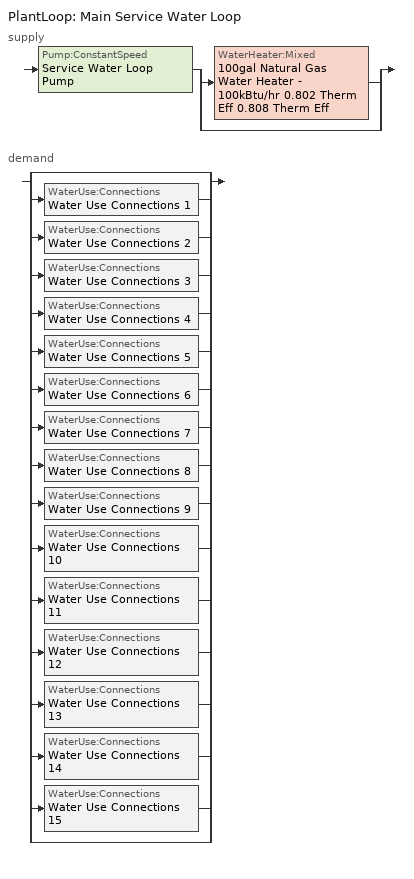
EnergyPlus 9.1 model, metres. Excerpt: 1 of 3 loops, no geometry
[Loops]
PlantLoop 'Main Service Water Loop'
 supply: Pump:ConstantSpeed 'Service Water Loop Pump' > split
  | WaterHeater:Mixed '100gal Natural Gas Water Heater - 100kBtu/hr 0.802 Therm Eff 0.808 Therm Eff'
  | bypass
 demand: split
  | bypass
  | WaterUse:Connections 'Water Use Connections 1'
  | WaterUse:Connections 'Water Use Connections 2'
  | WaterUse:Connections 'Water Use Connections 3'
  | WaterUse:Connections 'Water Use Connections 4'
  | WaterUse:Connections 'Water Use Connections 5'
  | WaterUse:Connections 'Water Use Connections 6'
  | WaterUse:Connections 'Water Use Connections 7'
  | WaterUse:Connections 'Water Use Connections 8'
  | WaterUse:Connections 'Water Use Connections 9'
  | WaterUse:Connections 'Water Use Connections 10'
  | WaterUse:Connections 'Water Use Connections 11'
  | WaterUse:Connections 'Water Use Connections 12'
  | WaterUse:Connections 'Water Use Connections 13'
  | WaterUse:Connections 'Water Use Connections 14'
  | WaterUse:Connections 'Water Use Connections 15'
  | bypass
[PlantLoop]
Main Service Water Loop: Fluid Type=Water; Plant Equipment Operation Scheme=Main Service Water Loop Operation Schemes; Maximum Loop Temperature {C}=60; Minimum Loop Temperature {C}=10; Maximum Loop Flow Rate {m3/s}=Autosize; Minimum Loop Flow Rate {m3/s}=0; Plant Loop Volume {m3}=Autocalculate; Load Distribution Scheme=Optimal; Plant Loop Demand Calculation Scheme=SingleSetpoint
[Sizing:Plant]
Main Service Water Loop: Loop Type=Heating; Design Loop Exit Temperature {C}=60; Loop Design Temperature Difference {deltaC}=5; Sizing Option=NonCoincident; Zone Timesteps in Averaging Window=1; Coincident Sizing Factor Mode=None
[Pump:ConstantSpeed]
Service Water Loop Pump: Design Flow Rate {m3/s}=Autosize; Design Pump Head {Pa}=164431; Design Power Consumption {W}=Autosize; Motor Efficiency=0.7; Fraction of Motor Inefficiencies to Fluid Stream=0; Pump Control Type=Intermittent; Design Power Sizing Method=PowerPerFlowPerPressure; Design Electric Power per Unit Flow Rate {W/(m3/s)}=348701.1; Design Shaft Power per Unit Flow Rate per Unit Head=1.28205
[WaterHeater:Mixed]
100gal Natural Gas Water Heater - 100kBtu/hr 0.802 Therm Eff 0.808 Therm Eff: Tank Volume {m3}=0.378541; Setpoint Temperature Schedule=Service Water Loop Temp - 140F; Deadband Temperature Difference {deltaC}=2; Maximum Temperature Limit {C}=82.2222; Heater Control Type=Cycle; Heater Maximum Capacity {W}=29307.1; Heater Ignition Minimum Flow Rate {m3/s}=0; Heater Ignition Delay {s}=0; Heater Fuel Type=NaturalGas; Heater Thermal Efficiency=0.808453; Off Cycle Parasitic Fuel Consumption Rate {W}=1276.95; Off Cycle Parasitic Fuel Type=NaturalGas; Off Cycle Parasitic Heat Fraction to Tank=0; On Cycle Parasitic Fuel Consumption Rate {W}=1276.95; On Cycle Parasitic Fuel Type=NaturalGas; On Cycle Parasitic Heat Fraction to Tank=0; Ambient Temperature Indicator=Schedule; Ambient Temperature Schedule=Water Heater Ambient Temp Schedule - 70F; Off Cycle Loss Coefficient to Ambient Temperature {W/K}=7.96239; Off Cycle Loss Fraction to Zone=1; On Cycle Loss Coefficient to Ambient Temperature {W/K}=7.96239; On Cycle Loss Fraction to Zone=1; Use Side Effectiveness=1; Source Side Effectiveness=1; Use Side Design Flow Rate {m3/s}=Autosize; Source Side Design Flow Rate {m3/s}=Autosize; Indirect Water Heating Recovery Time {hr}=1.5; Source Side Flow Control Mode=IndirectHeatPrimarySetpoint
[SetpointManager:Scheduled]
Service hot water setpoint manager: Control Variable=Temperature; Schedule=Service Water Loop Temp - 140F; Setpoint Node or NodeList=Main Service Water Loop Supply Outlet Node
[WaterUse:Connections]
Name | Water Use Equipment Name 1
Water Use Connections 1 | Core_bottom Service Water Use 0.17gal/min
Water Use Connections 2 | Core_mid Service Water Use 0.17gal/min
Water Use Connections 3 | Core_top Service Water Use 0.17gal/min
Water Use Connections 4 | Perimeter_bot_zn_1 Service Water Use 0.04gal/min
Water Use Connections 5 | Perimeter_bot_zn_2 Service Water Use 0.02gal/min
Water Use Connections 6 | Perimeter_bot_zn_3 Service Water Use 0.04gal/min
Water Use Connections 7 | Perimeter_bot_zn_4 Service Water Use 0.02gal/min
Water Use Connections 8 | Perimeter_mid_zn_1 Service Water Use 0.04gal/min
Water Use Connections 9 | Perimeter_mid_zn_2 Service Water Use 0.02gal/min
Water Use Connections 10 | Perimeter_mid_zn_3 Service Water Use 0.04gal/min
Water Use Connections 11 | Perimeter_mid_zn_4 Service Water Use 0.02gal/min
Water Use Connections 12 | Perimeter_top_zn_1 Service Water Use 0.04gal/min
Water Use Connections 13 | Perimeter_top_zn_2 Service Water Use 0.02gal/min
Water Use Connections 14 | Perimeter_top_zn_3 Service Water Use 0.04gal/min
Water Use Connections 15 | Perimeter_top_zn_4 Service Water Use 0.02gal/min
[WaterUse:Equipment] Flow Rate Fraction Schedule=OfficeMedium BLDG_SWH_SCH
Name | Peak Flow Rate {m3/s} | Target Temperature Schedule | Sensible Fraction Schedule | Latent Fraction Schedule
Core_bottom Service Water Use 0.17gal/min | 1.05864e-05 | Schedule Ruleset 5 | Schedule Ruleset 3 | Schedule Ruleset 4
Core_mid Service Water Use 0.17gal/min | 1.05864e-05 | Schedule Ruleset 8 | Schedule Ruleset 6 | Schedule Ruleset 7
Core_top Service Water Use 0.17gal/min | 1.05864e-05 | Schedule Ruleset 11 | Schedule Ruleset 9 | Schedule Ruleset 10
Perimeter_bot_zn_1 Service Water Use 0.04gal/min | 2.23171e-06 | Schedule Ruleset 14 | Schedule Ruleset 12 | Schedule Ruleset 13
Perimeter_bot_zn_2 Service Water Use 0.02gal/min | 1.41286e-06 | Schedule Ruleset 17 | Schedule Ruleset 15 | Schedule Ruleset 16
Perimeter_bot_zn_3 Service Water Use 0.04gal/min | 2.23171e-06 | Schedule Ruleset 20 | Schedule Ruleset 18 | Schedule Ruleset 19
Perimeter_bot_zn_4 Service Water Use 0.02gal/min | 1.41277e-06 | Schedule Ruleset 23 | Schedule Ruleset 21 | Schedule Ruleset 22
Perimeter_mid_zn_1 Service Water Use 0.04gal/min | 2.23171e-06 | Schedule Ruleset 26 | Schedule Ruleset 24 | Schedule Ruleset 25
Perimeter_mid_zn_2 Service Water Use 0.02gal/min | 1.41286e-06 | Schedule Ruleset 29 | Schedule Ruleset 27 | Schedule Ruleset 28
Perimeter_mid_zn_3 Service Water Use 0.04gal/min | 2.23171e-06 | Schedule Ruleset 32 | Schedule Ruleset 30 | Schedule Ruleset 31
Perimeter_mid_zn_4 Service Water Use 0.02gal/min | 1.41277e-06 | Schedule Ruleset 35 | Schedule Ruleset 33 | Schedule Ruleset 34
Perimeter_top_zn_1 Service Water Use 0.04gal/min | 2.23171e-06 | Schedule Ruleset 38 | Schedule Ruleset 36 | Schedule Ruleset 37
Perimeter_top_zn_2 Service Water Use 0.02gal/min | 1.41286e-06 | Schedule Ruleset 41 | Schedule Ruleset 39 | Schedule Ruleset 40
Perimeter_top_zn_3 Service Water Use 0.04gal/min | 2.23171e-06 | Schedule Ruleset 44 | Schedule Ruleset 42 | Schedule Ruleset 43
Perimeter_top_zn_4 Service Water Use 0.02gal/min | 1.41277e-06 | Schedule Ruleset 47 | Schedule Ruleset 45 | Schedule Ruleset 46
[PlantEquipmentOperationSchemes]
Main Service Water Loop Operation Schemes: Control Scheme Object Type 1=PlantEquipmentOperation:HeatingLoad; Control Scheme Name 1=Main Service Water Loop Heating Operation Scheme; Control Scheme Schedule Name 1=Always On Discrete
[PlantEquipmentOperation:HeatingLoad]
Main Service Water Loop Heating Operation Scheme: Load Range Lower Limit 1 {W}=0; Load Range Upper Limit 1 {W}=1000000000; Range Equipment List Name 1=Main Service Water Loop Heating Equipment List
[PlantEquipmentList]
Main Service Water Loop Heating Equipment List: WaterHeater:Mixed, 100gal Natural Gas Water Heater - 100kBtu/hr 0.802 Therm Eff 0.808 Therm Eff
[Schedule:Day:Interval]
OfficeMedium BLDG_SWH_SCH Default: No, 06:00, 0, 11:00, 0.04, 13:00, 0.06, 14:00, 0.09, 15:00, 0.06, 18:00, 0.04, 24:00, 0
OfficeMedium BLDG_SWH_SCH SmrDsn|Wkdy Day; OfficeMedium BLDG_SWH_SCH Summer Design Day: No, 06:00, 0, 07:00, 0.07, 08:00, 0.19, 09:00, 0.35, 10:00, 0.38, 11:00, 0.39, 12:00, 0.47, 13:00, 0.57, 14:00, 0.54, 15:00, 0.34, 16:00, 0.33, 17:00, 0.44, 18:00, 0.26, 19:00, 0.21, 20:00, 0.15, 21:00, 0.17, 22:00, 0.08, 24:00, 0.05
OfficeMedium BLDG_SWH_SCH Winter Design Day; OfficeMedium BLDG_SWH_SCH WntrDsn|Sat Day: No, 06:00, 0, 07:00, 0.07, 08:00, 0.11, 09:00, 0.15, 10:00, 0.21, 11:00, 0.19, 12:00, 0.23, 13:00, 0.2, 14:00, 0.19, 15:00, 0.15, 16:00, 0.13, 17:00, 0.14, 19:00, 0.07, 24:00, 0
Schedule Day 30; Schedule Day 35; Schedule Day 38; Schedule Day 41; Schedule Day 44; Schedule Day 47; Schedule Day 50; Schedule Day 53; Schedule Day 56; Schedule Day 59; Schedule Day 62; Schedule Day 65; Schedule Day 68; Schedule Day 71; Schedule Day 74: No, 24:00, 0.2
Schedule Day 31; Schedule Day 36; Schedule Day 39; Schedule Day 42; Schedule Day 45; Schedule Day 48; Schedule Day 51; Schedule Day 54; Schedule Day 57; Schedule Day 60; Schedule Day 63; Schedule Day 66; Schedule Day 69; Schedule Day 72; Schedule Day 75: No, 24:00, 0.05
Schedule Day 32; Schedule Day 37; Schedule Day 40; Schedule Day 43; Schedule Day 46; Schedule Day 49; Schedule Day 52; Schedule Day 55; Schedule Day 58; Schedule Day 61; Schedule Day 64; Schedule Day 67; Schedule Day 70; Schedule Day 73; Schedule Day 76: No, 24:00, 43.3
Service Water Loop Temp - 140F Default: No, 24:00, 60
Water Heater Ambient Temp Schedule - 70F Default: No, 24:00, 21.1111
[Schedule:Week:Daily]
OfficeMedium BLDG_SWH_SCH Week Rule - Jan1-Dec31: OfficeMedium BLDG_SWH_SCH Default, OfficeMedium BLDG_SWH_SCH SmrDsn|Wkdy Day, OfficeMedium BLDG_SWH_SCH SmrDsn|Wkdy Day, OfficeMedium BLDG_SWH_SCH SmrDsn|Wkdy Day, OfficeMedium BLDG_SWH_SCH SmrDsn|Wkdy Day, OfficeMedium BLDG_SWH_SCH SmrDsn|Wkdy Day, OfficeMedium BLDG_SWH_SCH WntrDsn|Sat Day, OfficeMedium BLDG_SWH_SCH Default, OfficeMedium BLDG_SWH_SCH Summer Design Day, OfficeMedium BLDG_SWH_SCH Winter Design Day, OfficeMedium BLDG_SWH_SCH Default, OfficeMedium BLDG_SWH_SCH Default
Schedule Ruleset 10 Week Rule - Jan1-Dec31: Schedule Day 39, Schedule Day 39, Schedule Day 39, Schedule Day 39, Schedule Day 39, Schedule Day 39, Schedule Day 39, Schedule Day 39, Schedule Day 39, Schedule Day 39, Schedule Day 39, Schedule Day 39
Schedule Ruleset 11 Week Rule - Jan1-Dec31: Schedule Day 40, Schedule Day 40, Schedule Day 40, Schedule Day 40, Schedule Day 40, Schedule Day 40, Schedule Day 40, Schedule Day 40, Schedule Day 40, Schedule Day 40, Schedule Day 40, Schedule Day 40
Schedule Ruleset 12 Week Rule - Jan1-Dec31: Schedule Day 41, Schedule Day 41, Schedule Day 41, Schedule Day 41, Schedule Day 41, Schedule Day 41, Schedule Day 41, Schedule Day 41, Schedule Day 41, Schedule Day 41, Schedule Day 41, Schedule Day 41
Schedule Ruleset 13 Week Rule - Jan1-Dec31: Schedule Day 42, Schedule Day 42, Schedule Day 42, Schedule Day 42, Schedule Day 42, Schedule Day 42, Schedule Day 42, Schedule Day 42, Schedule Day 42, Schedule Day 42, Schedule Day 42, Schedule Day 42
Schedule Ruleset 14 Week Rule - Jan1-Dec31: Schedule Day 43, Schedule Day 43, Schedule Day 43, Schedule Day 43, Schedule Day 43, Schedule Day 43, Schedule Day 43, Schedule Day 43, Schedule Day 43, Schedule Day 43, Schedule Day 43, Schedule Day 43
Schedule Ruleset 15 Week Rule - Jan1-Dec31: Schedule Day 44, Schedule Day 44, Schedule Day 44, Schedule Day 44, Schedule Day 44, Schedule Day 44, Schedule Day 44, Schedule Day 44, Schedule Day 44, Schedule Day 44, Schedule Day 44, Schedule Day 44
Schedule Ruleset 16 Week Rule - Jan1-Dec31: Schedule Day 45, Schedule Day 45, Schedule Day 45, Schedule Day 45, Schedule Day 45, Schedule Day 45, Schedule Day 45, Schedule Day 45, Schedule Day 45, Schedule Day 45, Schedule Day 45, Schedule Day 45
Schedule Ruleset 17 Week Rule - Jan1-Dec31: Schedule Day 46, Schedule Day 46, Schedule Day 46, Schedule Day 46, Schedule Day 46, Schedule Day 46, Schedule Day 46, Schedule Day 46, Schedule Day 46, Schedule Day 46, Schedule Day 46, Schedule Day 46
Schedule Ruleset 18 Week Rule - Jan1-Dec31: Schedule Day 47, Schedule Day 47, Schedule Day 47, Schedule Day 47, Schedule Day 47, Schedule Day 47, Schedule Day 47, Schedule Day 47, Schedule Day 47, Schedule Day 47, Schedule Day 47, Schedule Day 47
Schedule Ruleset 19 Week Rule - Jan1-Dec31: Schedule Day 48, Schedule Day 48, Schedule Day 48, Schedule Day 48, Schedule Day 48, Schedule Day 48, Schedule Day 48, Schedule Day 48, Schedule Day 48, Schedule Day 48, Schedule Day 48, Schedule Day 48
Schedule Ruleset 20 Week Rule - Jan1-Dec31: Schedule Day 49, Schedule Day 49, Schedule Day 49, Schedule Day 49, Schedule Day 49, Schedule Day 49, Schedule Day 49, Schedule Day 49, Schedule Day 49, Schedule Day 49, Schedule Day 49, Schedule Day 49
Schedule Ruleset 21 Week Rule - Jan1-Dec31: Schedule Day 50, Schedule Day 50, Schedule Day 50, Schedule Day 50, Schedule Day 50, Schedule Day 50, Schedule Day 50, Schedule Day 50, Schedule Day 50, Schedule Day 50, Schedule Day 50, Schedule Day 50
Schedule Ruleset 22 Week Rule - Jan1-Dec31: Schedule Day 51, Schedule Day 51, Schedule Day 51, Schedule Day 51, Schedule Day 51, Schedule Day 51, Schedule Day 51, Schedule Day 51, Schedule Day 51, Schedule Day 51, Schedule Day 51, Schedule Day 51
Schedule Ruleset 23 Week Rule - Jan1-Dec31: Schedule Day 52, Schedule Day 52, Schedule Day 52, Schedule Day 52, Schedule Day 52, Schedule Day 52, Schedule Day 52, Schedule Day 52, Schedule Day 52, Schedule Day 52, Schedule Day 52, Schedule Day 52
Schedule Ruleset 24 Week Rule - Jan1-Dec31: Schedule Day 53, Schedule Day 53, Schedule Day 53, Schedule Day 53, Schedule Day 53, Schedule Day 53, Schedule Day 53, Schedule Day 53, Schedule Day 53, Schedule Day 53, Schedule Day 53, Schedule Day 53
Schedule Ruleset 25 Week Rule - Jan1-Dec31: Schedule Day 54, Schedule Day 54, Schedule Day 54, Schedule Day 54, Schedule Day 54, Schedule Day 54, Schedule Day 54, Schedule Day 54, Schedule Day 54, Schedule Day 54, Schedule Day 54, Schedule Day 54
Schedule Ruleset 26 Week Rule - Jan1-Dec31: Schedule Day 55, Schedule Day 55, Schedule Day 55, Schedule Day 55, Schedule Day 55, Schedule Day 55, Schedule Day 55, Schedule Day 55, Schedule Day 55, Schedule Day 55, Schedule Day 55, Schedule Day 55
Schedule Ruleset 27 Week Rule - Jan1-Dec31: Schedule Day 56, Schedule Day 56, Schedule Day 56, Schedule Day 56, Schedule Day 56, Schedule Day 56, Schedule Day 56, Schedule Day 56, Schedule Day 56, Schedule Day 56, Schedule Day 56, Schedule Day 56
Schedule Ruleset 28 Week Rule - Jan1-Dec31: Schedule Day 57, Schedule Day 57, Schedule Day 57, Schedule Day 57, Schedule Day 57, Schedule Day 57, Schedule Day 57, Schedule Day 57, Schedule Day 57, Schedule Day 57, Schedule Day 57, Schedule Day 57
Schedule Ruleset 29 Week Rule - Jan1-Dec31: Schedule Day 58, Schedule Day 58, Schedule Day 58, Schedule Day 58, Schedule Day 58, Schedule Day 58, Schedule Day 58, Schedule Day 58, Schedule Day 58, Schedule Day 58, Schedule Day 58, Schedule Day 58
Schedule Ruleset 3 Week Rule - Jan1-Dec31: Schedule Day 30, Schedule Day 30, Schedule Day 30, Schedule Day 30, Schedule Day 30, Schedule Day 30, Schedule Day 30, Schedule Day 30, Schedule Day 30, Schedule Day 30, Schedule Day 30, Schedule Day 30
Schedule Ruleset 30 Week Rule - Jan1-Dec31: Schedule Day 59, Schedule Day 59, Schedule Day 59, Schedule Day 59, Schedule Day 59, Schedule Day 59, Schedule Day 59, Schedule Day 59, Schedule Day 59, Schedule Day 59, Schedule Day 59, Schedule Day 59
Schedule Ruleset 31 Week Rule - Jan1-Dec31: Schedule Day 60, Schedule Day 60, Schedule Day 60, Schedule Day 60, Schedule Day 60, Schedule Day 60, Schedule Day 60, Schedule Day 60, Schedule Day 60, Schedule Day 60, Schedule Day 60, Schedule Day 60
Schedule Ruleset 32 Week Rule - Jan1-Dec31: Schedule Day 61, Schedule Day 61, Schedule Day 61, Schedule Day 61, Schedule Day 61, Schedule Day 61, Schedule Day 61, Schedule Day 61, Schedule Day 61, Schedule Day 61, Schedule Day 61, Schedule Day 61
Schedule Ruleset 33 Week Rule - Jan1-Dec31: Schedule Day 62, Schedule Day 62, Schedule Day 62, Schedule Day 62, Schedule Day 62, Schedule Day 62, Schedule Day 62, Schedule Day 62, Schedule Day 62, Schedule Day 62, Schedule Day 62, Schedule Day 62
Schedule Ruleset 34 Week Rule - Jan1-Dec31: Schedule Day 63, Schedule Day 63, Schedule Day 63, Schedule Day 63, Schedule Day 63, Schedule Day 63, Schedule Day 63, Schedule Day 63, Schedule Day 63, Schedule Day 63, Schedule Day 63, Schedule Day 63
Schedule Ruleset 35 Week Rule - Jan1-Dec31: Schedule Day 64, Schedule Day 64, Schedule Day 64, Schedule Day 64, Schedule Day 64, Schedule Day 64, Schedule Day 64, Schedule Day 64, Schedule Day 64, Schedule Day 64, Schedule Day 64, Schedule Day 64
Schedule Ruleset 36 Week Rule - Jan1-Dec31: Schedule Day 65, Schedule Day 65, Schedule Day 65, Schedule Day 65, Schedule Day 65, Schedule Day 65, Schedule Day 65, Schedule Day 65, Schedule Day 65, Schedule Day 65, Schedule Day 65, Schedule Day 65
Schedule Ruleset 37 Week Rule - Jan1-Dec31: Schedule Day 66, Schedule Day 66, Schedule Day 66, Schedule Day 66, Schedule Day 66, Schedule Day 66, Schedule Day 66, Schedule Day 66, Schedule Day 66, Schedule Day 66, Schedule Day 66, Schedule Day 66
Schedule Ruleset 38 Week Rule - Jan1-Dec31: Schedule Day 67, Schedule Day 67, Schedule Day 67, Schedule Day 67, Schedule Day 67, Schedule Day 67, Schedule Day 67, Schedule Day 67, Schedule Day 67, Schedule Day 67, Schedule Day 67, Schedule Day 67
Schedule Ruleset 39 Week Rule - Jan1-Dec31: Schedule Day 68, Schedule Day 68, Schedule Day 68, Schedule Day 68, Schedule Day 68, Schedule Day 68, Schedule Day 68, Schedule Day 68, Schedule Day 68, Schedule Day 68, Schedule Day 68, Schedule Day 68
Schedule Ruleset 4 Week Rule - Jan1-Dec31: Schedule Day 31, Schedule Day 31, Schedule Day 31, Schedule Day 31, Schedule Day 31, Schedule Day 31, Schedule Day 31, Schedule Day 31, Schedule Day 31, Schedule Day 31, Schedule Day 31, Schedule Day 31
Schedule Ruleset 40 Week Rule - Jan1-Dec31: Schedule Day 69, Schedule Day 69, Schedule Day 69, Schedule Day 69, Schedule Day 69, Schedule Day 69, Schedule Day 69, Schedule Day 69, Schedule Day 69, Schedule Day 69, Schedule Day 69, Schedule Day 69
Schedule Ruleset 41 Week Rule - Jan1-Dec31: Schedule Day 70, Schedule Day 70, Schedule Day 70, Schedule Day 70, Schedule Day 70, Schedule Day 70, Schedule Day 70, Schedule Day 70, Schedule Day 70, Schedule Day 70, Schedule Day 70, Schedule Day 70
Schedule Ruleset 42 Week Rule - Jan1-Dec31: Schedule Day 71, Schedule Day 71, Schedule Day 71, Schedule Day 71, Schedule Day 71, Schedule Day 71, Schedule Day 71, Schedule Day 71, Schedule Day 71, Schedule Day 71, Schedule Day 71, Schedule Day 71
Schedule Ruleset 43 Week Rule - Jan1-Dec31: Schedule Day 72, Schedule Day 72, Schedule Day 72, Schedule Day 72, Schedule Day 72, Schedule Day 72, Schedule Day 72, Schedule Day 72, Schedule Day 72, Schedule Day 72, Schedule Day 72, Schedule Day 72
Schedule Ruleset 44 Week Rule - Jan1-Dec31: Schedule Day 73, Schedule Day 73, Schedule Day 73, Schedule Day 73, Schedule Day 73, Schedule Day 73, Schedule Day 73, Schedule Day 73, Schedule Day 73, Schedule Day 73, Schedule Day 73, Schedule Day 73
Schedule Ruleset 45 Week Rule - Jan1-Dec31: Schedule Day 74, Schedule Day 74, Schedule Day 74, Schedule Day 74, Schedule Day 74, Schedule Day 74, Schedule Day 74, Schedule Day 74, Schedule Day 74, Schedule Day 74, Schedule Day 74, Schedule Day 74
Schedule Ruleset 46 Week Rule - Jan1-Dec31: Schedule Day 75, Schedule Day 75, Schedule Day 75, Schedule Day 75, Schedule Day 75, Schedule Day 75, Schedule Day 75, Schedule Day 75, Schedule Day 75, Schedule Day 75, Schedule Day 75, Schedule Day 75
Schedule Ruleset 47 Week Rule - Jan1-Dec31: Schedule Day 76, Schedule Day 76, Schedule Day 76, Schedule Day 76, Schedule Day 76, Schedule Day 76, Schedule Day 76, Schedule Day 76, Schedule Day 76, Schedule Day 76, Schedule Day 76, Schedule Day 76
Schedule Ruleset 5 Week Rule - Jan1-Dec31: Schedule Day 32, Schedule Day 32, Schedule Day 32, Schedule Day 32, Schedule Day 32, Schedule Day 32, Schedule Day 32, Schedule Day 32, Schedule Day 32, Schedule Day 32, Schedule Day 32, Schedule Day 32
Schedule Ruleset 6 Week Rule - Jan1-Dec31: Schedule Day 35, Schedule Day 35, Schedule Day 35, Schedule Day 35, Schedule Day 35, Schedule Day 35, Schedule Day 35, Schedule Day 35, Schedule Day 35, Schedule Day 35, Schedule Day 35, Schedule Day 35
Schedule Ruleset 7 Week Rule - Jan1-Dec31: Schedule Day 36, Schedule Day 36, Schedule Day 36, Schedule Day 36, Schedule Day 36, Schedule Day 36, Schedule Day 36, Schedule Day 36, Schedule Day 36, Schedule Day 36, Schedule Day 36, Schedule Day 36
Schedule Ruleset 8 Week Rule - Jan1-Dec31: Schedule Day 37, Schedule Day 37, Schedule Day 37, Schedule Day 37, Schedule Day 37, Schedule Day 37, Schedule Day 37, Schedule Day 37, Schedule Day 37, Schedule Day 37, Schedule Day 37, Schedule Day 37
Schedule Ruleset 9 Week Rule - Jan1-Dec31: Schedule Day 38, Schedule Day 38, Schedule Day 38, Schedule Day 38, Schedule Day 38, Schedule Day 38, Schedule Day 38, Schedule Day 38, Schedule Day 38, Schedule Day 38, Schedule Day 38, Schedule Day 38
Service Water Loop Temp - 140F Week Rule - Jan1-Dec31: Service Water Loop Temp - 140F Default, Service Water Loop Temp - 140F Default, Service Water Loop Temp - 140F Default, Service Water Loop Temp - 140F Default, Service Water Loop Temp - 140F Default, Service Water Loop Temp - 140F Default, Service Water Loop Temp - 140F Default, Service Water Loop Temp - 140F Default, Service Water Loop Temp - 140F Default, Service Water Loop Temp - 140F Default, Service Water Loop Temp - 140F Default, Service Water Loop Temp - 140F Default
Water Heater Ambient Temp Schedule - 70F Week Rule - Jan1-Dec31: Water Heater Ambient Temp Schedule - 70F Default, Water Heater Ambient Temp Schedule - 70F Default, Water Heater Ambient Temp Schedule - 70F Default, Water Heater Ambient Temp Schedule - 70F Default, Water Heater Ambient Temp Schedule - 70F Default, Water Heater Ambient Temp Schedule - 70F Default, Water Heater Ambient Temp Schedule - 70F Default, Water Heater Ambient Temp Schedule - 70F Default, Water Heater Ambient Temp Schedule - 70F Default, Water Heater Ambient Temp Schedule - 70F Default, Water Heater Ambient Temp Schedule - 70F Default, Water Heater Ambient Temp Schedule - 70F Default
[Schedule:Year]
OfficeMedium BLDG_SWH_SCH: OfficeMedium BLDG_SWH_SCH Week Rule - Jan1-Dec31, 1, 1, 12, 31
Schedule Ruleset 10: Schedule Ruleset 10 Week Rule - Jan1-Dec31, 1, 1, 12, 31
Schedule Ruleset 11: Schedule Ruleset 11 Week Rule - Jan1-Dec31, 1, 1, 12, 31
Schedule Ruleset 12: Schedule Ruleset 12 Week Rule - Jan1-Dec31, 1, 1, 12, 31
Schedule Ruleset 13: Schedule Ruleset 13 Week Rule - Jan1-Dec31, 1, 1, 12, 31
Schedule Ruleset 14: Schedule Ruleset 14 Week Rule - Jan1-Dec31, 1, 1, 12, 31
Schedule Ruleset 15: Schedule Ruleset 15 Week Rule - Jan1-Dec31, 1, 1, 12, 31
Schedule Ruleset 16: Schedule Ruleset 16 Week Rule - Jan1-Dec31, 1, 1, 12, 31
Schedule Ruleset 17: Schedule Ruleset 17 Week Rule - Jan1-Dec31, 1, 1, 12, 31
Schedule Ruleset 18: Schedule Ruleset 18 Week Rule - Jan1-Dec31, 1, 1, 12, 31
Schedule Ruleset 19: Schedule Ruleset 19 Week Rule - Jan1-Dec31, 1, 1, 12, 31
Schedule Ruleset 20: Schedule Ruleset 20 Week Rule - Jan1-Dec31, 1, 1, 12, 31
Schedule Ruleset 21: Schedule Ruleset 21 Week Rule - Jan1-Dec31, 1, 1, 12, 31
Schedule Ruleset 22: Schedule Ruleset 22 Week Rule - Jan1-Dec31, 1, 1, 12, 31
Schedule Ruleset 23: Schedule Ruleset 23 Week Rule - Jan1-Dec31, 1, 1, 12, 31
Schedule Ruleset 24: Schedule Ruleset 24 Week Rule - Jan1-Dec31, 1, 1, 12, 31
Schedule Ruleset 25: Schedule Ruleset 25 Week Rule - Jan1-Dec31, 1, 1, 12, 31
Schedule Ruleset 26: Schedule Ruleset 26 Week Rule - Jan1-Dec31, 1, 1, 12, 31
Schedule Ruleset 27: Schedule Ruleset 27 Week Rule - Jan1-Dec31, 1, 1, 12, 31
Schedule Ruleset 28: Schedule Ruleset 28 Week Rule - Jan1-Dec31, 1, 1, 12, 31
Schedule Ruleset 29: Schedule Ruleset 29 Week Rule - Jan1-Dec31, 1, 1, 12, 31
Schedule Ruleset 3: Schedule Ruleset 3 Week Rule - Jan1-Dec31, 1, 1, 12, 31
Schedule Ruleset 30: Schedule Ruleset 30 Week Rule - Jan1-Dec31, 1, 1, 12, 31
Schedule Ruleset 31: Schedule Ruleset 31 Week Rule - Jan1-Dec31, 1, 1, 12, 31
Schedule Ruleset 32: Schedule Ruleset 32 Week Rule - Jan1-Dec31, 1, 1, 12, 31
Schedule Ruleset 33: Schedule Ruleset 33 Week Rule - Jan1-Dec31, 1, 1, 12, 31
Schedule Ruleset 34: Schedule Ruleset 34 Week Rule - Jan1-Dec31, 1, 1, 12, 31
Schedule Ruleset 35: Schedule Ruleset 35 Week Rule - Jan1-Dec31, 1, 1, 12, 31
Schedule Ruleset 36: Schedule Ruleset 36 Week Rule - Jan1-Dec31, 1, 1, 12, 31
Schedule Ruleset 37: Schedule Ruleset 37 Week Rule - Jan1-Dec31, 1, 1, 12, 31
Schedule Ruleset 38: Schedule Ruleset 38 Week Rule - Jan1-Dec31, 1, 1, 12, 31
Schedule Ruleset 39: Schedule Ruleset 39 Week Rule - Jan1-Dec31, 1, 1, 12, 31
Schedule Ruleset 4: Schedule Ruleset 4 Week Rule - Jan1-Dec31, 1, 1, 12, 31
Schedule Ruleset 40: Schedule Ruleset 40 Week Rule - Jan1-Dec31, 1, 1, 12, 31
Schedule Ruleset 41: Schedule Ruleset 41 Week Rule - Jan1-Dec31, 1, 1, 12, 31
Schedule Ruleset 42: Schedule Ruleset 42 Week Rule - Jan1-Dec31, 1, 1, 12, 31
Schedule Ruleset 43: Schedule Ruleset 43 Week Rule - Jan1-Dec31, 1, 1, 12, 31
Schedule Ruleset 44: Schedule Ruleset 44 Week Rule - Jan1-Dec31, 1, 1, 12, 31
Schedule Ruleset 45: Schedule Ruleset 45 Week Rule - Jan1-Dec31, 1, 1, 12, 31
Schedule Ruleset 46: Schedule Ruleset 46 Week Rule - Jan1-Dec31, 1, 1, 12, 31
Schedule Ruleset 47: Schedule Ruleset 47 Week Rule - Jan1-Dec31, 1, 1, 12, 31
Schedule Ruleset 5: Schedule Ruleset 5 Week Rule - Jan1-Dec31, 1, 1, 12, 31
Schedule Ruleset 6: Schedule Ruleset 6 Week Rule - Jan1-Dec31, 1, 1, 12, 31
Schedule Ruleset 7: Schedule Ruleset 7 Week Rule - Jan1-Dec31, 1, 1, 12, 31
Schedule Ruleset 8: Schedule Ruleset 8 Week Rule - Jan1-Dec31, 1, 1, 12, 31
Schedule Ruleset 9: Schedule Ruleset 9 Week Rule - Jan1-Dec31, 1, 1, 12, 31
Service Water Loop Temp - 140F: Service Water Loop Temp - 140F Week Rule - Jan1-Dec31, 1, 1, 12, 31
Water Heater Ambient Temp Schedule - 70F: Water Heater Ambient Temp Schedule - 70F Week Rule - Jan1-Dec31, 1, 1, 12, 31
[Schedule:Constant]
Always On Discrete: Hourly Value=1
